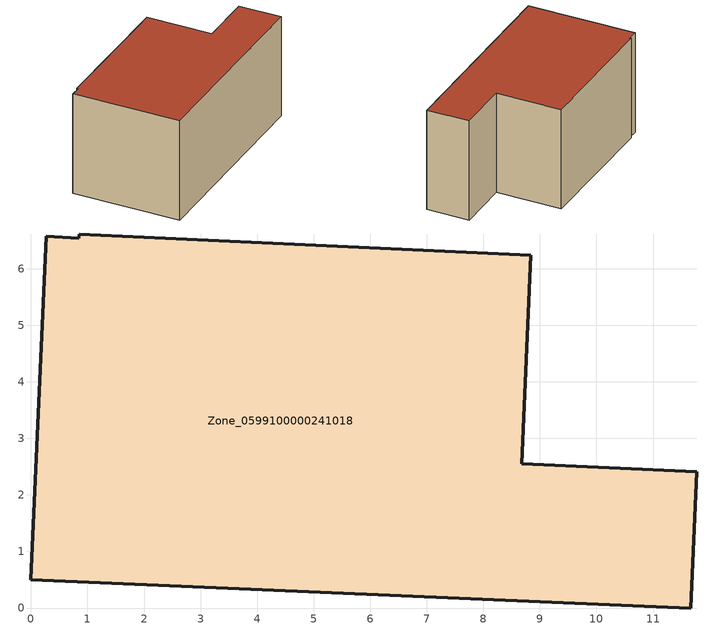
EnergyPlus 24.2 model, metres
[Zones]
Zone_0599100000241018
 floor ground (C_G): 0.85,6.54 0.86,6.61 8.84,6.24 8.68,2.55 11.77,2.41 11.66,0 0,0.5 0.27,6.57 z1.49
 wall outside (C_F): 0,0.5 11.66,0 11.77,2.41 8.68,2.55 8.84,6.24 0.86,6.61 0.85,6.54 0.27,6.57 0,0.5 z1.49:7.38
 roof outside (C_R): 0.86,6.61 0.85,6.54 0.27,6.57 0,0.5 11.66,0 11.77,2.41 8.68,2.55 8.84,6.24 z7.38
[BUILDING]
Pand.0599100000241018: North Axis=0; Terrain=City; Loads Convergence Tolerance Value=0.04; Temperature Convergence Tolerance Value=0.4; Solar Distribution=FullExterior; Maximum Number of Warmup Days=25; Minimum Number of Warmup Days=1
[Site:Location]
Rotterdam.The.Hague.AP_ZH_NLD Design_Conditions: Latitude=51.96; Longitude=4.45; Time Zone=1; Elevation=-4.5
[SITE:GROUNDTEMPERATURE:BUILDINGSURFACE]
18, 18, 18, 18, 18, 18, 18, 18, 18, 18, 18, 18
[MATERIAL] Thermal Absorptance=0.9; Solar Absorptance=0.7; Visible Absorptance=0.7
Name | Roughness | Thickness | Conductivity | Density | Specific Heat
G.TC.1946-1964 | MediumSmooth | 0.15 | 1 | 540 | 1210
F.TC.1946-1964 | Rough | 0.3 | 0.857143 | 1920 | 840
R.TC.1946-1964 | MediumRough | 0.2 | 0.235294 | 1500 | 1000
[CONSTRUCTION]
C_G: G.TC.1946-1964
C_F: F.TC.1946-1964
C_R: R.TC.1946-1964
[ZONE]
Zone_0599100000241018: Type=1; Multiplier=1; Ceiling Height=Autocalculate; Volume=Autocalculate; Floor Area=autocalculate; Part of Total Floor Area=Yes
[ZONEINFILTRATION:DESIGNFLOWRATE]
Infil_Zone_0599100000241018: Zone or ZoneList or Space or SpaceList=Zone_0599100000241018; Schedule=AlwaysOn; Design Flow Rate Calculation Method=Flow/Area; Flow Rate per Floor Area=0.003; Constant Term Coefficient=1; Temperature Term Coefficient=0; Velocity Term Coefficient=0; Velocity Squared Term Coefficient=0
[HVACTEMPLATE:ZONE:IDEALLOADSAIRSYSTEM]
Zone_0599100000241018: Maximum Heating Supply Air Temperature=50; Minimum Cooling Supply Air Temperature=13; Maximum Heating Supply Air Humidity Ratio=0.0156; Minimum Cooling Supply Air Humidity Ratio=0.0077; Heating Limit=NoLimit; Cooling Limit=NoLimit; Dehumidification Control Type=ConstantSensibleHeatRatio; Cooling Sensible Heat Ratio=0.7; Dehumidification Setpoint=60; Humidification Control Type=None; Humidification Setpoint=30; Outdoor Air Method=None; Outdoor Air Flow Rate per Person=0.00944; Outdoor Air Flow Rate per Zone Floor Area=0; Outdoor Air Flow Rate per Zone=0; Demand Controlled Ventilation Type=None; Outdoor Air Economizer Type=NoEconomizer; Heat Recovery Type=None; Sensible Heat Recovery Effectiveness=0.7; Latent Heat Recovery Effectiveness=0.65
[ZONECONTROL:THERMOSTAT]
ThermostatControl_Zone_0599100000241018: Zone or ZoneList=Zone_0599100000241018; Control Type Schedule=DualSetpointControlType; Control 1=Thermostat_Zone_0599100000241018; Temperature Difference Between Cutout And Setpoint=0
[THERMOSTATSETPOINT:DUALSETPOINT]
Thermostat_Zone_0599100000241018: Heating Setpoint Temperature Schedule=HeatingSetpoint_Zone_0599100000241018; Cooling Setpoint Temperature Schedule=CoolingSetpoint_Zone_0599100000241018
[SCHEDULE:COMPACT]
HeatingSetpoint_Zone_0599100000241018: Through: 12/31, For: AllDays, Until: 24:00, 21
CoolingSetpoint_Zone_0599100000241018: Through: 12/31, For: AllDays, Until: 24:00, 24
DualSetpointControlType: Through: 12/31, For: AllDays, Until: 24:00, 4
AlwaysOn: Through: 12/31, For: AllDays, Until: 24:00, 1
